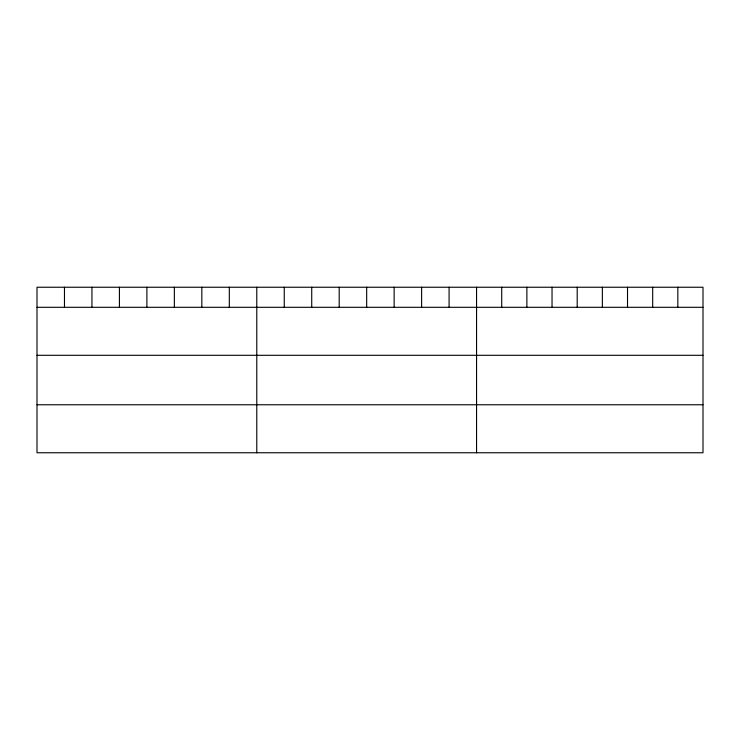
<?xml version="1.0" encoding="UTF-8"?>
<svg xmlns="http://www.w3.org/2000/svg" width="740" height="740" viewBox="0 0 740 740"><rect width="100%" height="100%" fill="white"/><g stroke="black" fill="none" stroke-linecap="round" stroke-linejoin="round"><path stroke-width="1.11" d="M703 307.304L703 452.76L37 452.76L37 287.24L703 287.24L703 307.304L37 307.304M37 355.302L703 355.302M37 404.762L703 404.762M677.84 287.24L677.84 307.304M652.68 287.24L652.68 307.304M627.52 287.24L627.52 307.304M602.36 287.24L602.36 307.304M577.2 287.24L577.2 307.304M552.04 287.24L552.04 307.304M526.88 287.24L526.88 307.304M501.72 287.24L501.72 307.304M476.56 287.24L476.56 452.76M449.088 287.24L449.088 307.304M421.615 287.24L421.615 307.304M394.143 287.24L394.143 307.304M366.67 287.24L366.67 307.304M339.197 287.24L339.197 307.304M311.725 287.24L311.725 307.304M284.252 287.24L284.252 307.304M256.78 287.24L256.78 452.76M229.308 287.24L229.308 307.304M201.835 287.24L201.835 307.304M174.363 287.24L174.363 307.304M146.89 287.24L146.89 307.304M119.418 287.24L119.418 307.304M91.945 287.24L91.945 307.304M64.473 287.24L64.473 307.304"/></g></svg>
